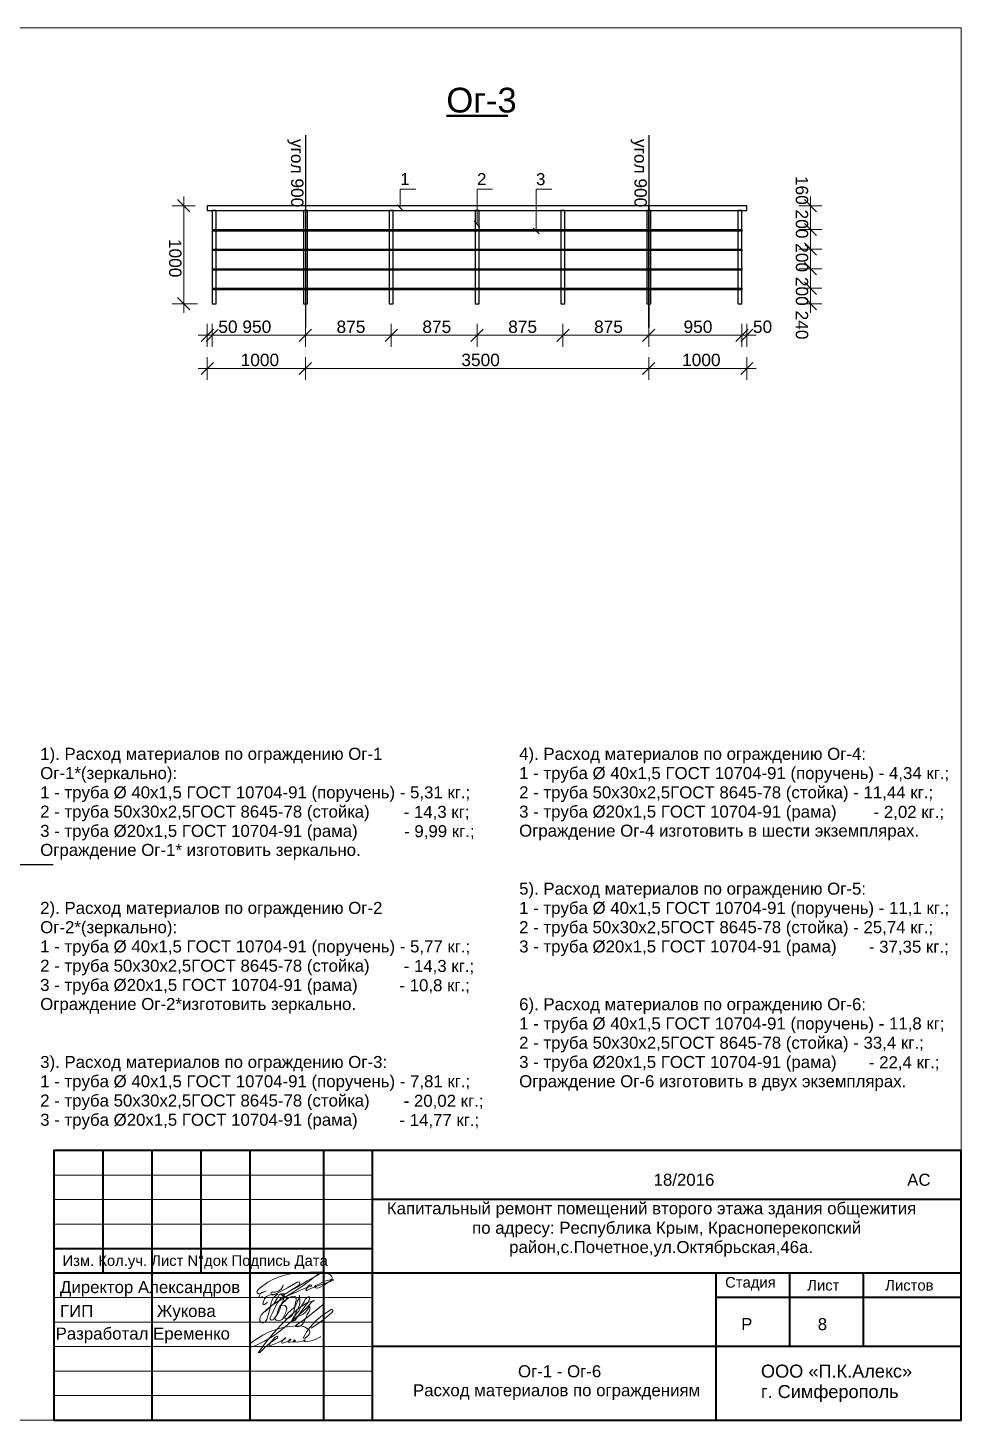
# Model space of a CAD drawing. Header units: millimetres. Extents: x 1372 to 666090, y 1285 to 31551.
# Drawn here: x 404704 to 423544, y 1990 to 30109 of the extents above; entities that cross this region are included whole.
import ezdxf

# ---------------------------------------------------------------- set-up
doc = ezdxf.new("R2010")
doc.units = ezdxf.units.MM
for name, color, linetype in [('PDF _2D-чертеж - Общий', 7, 'Continuous'), ('PDF _ar_note', 7, 'Continuous'), ('PDF _Интерьер- Перегородка', 7, 'Continuous'), ('PDF _Конструктив - Стены Несущие', 7, 'Continuous'), ('PDF _Размер - Общий', 7, 'Continuous'), ('PDF _Слой ArchiCAD', 7, 'Continuous'), ('PDF _Текст', 7, 'Continuous')]:
    doc.layers.add(name, color=color, linetype=linetype)
doc.styles.add('PDF Arial', font='arial.ttf')

msp = doc.modelspace()

# ---------------------------------------------------------------- linework, layer by layer
at = {"layer": 'PDF _2D-чертеж - Общий', "lineweight": 40}
msp.add_lwpolyline([(423543.5, 7435.7), (405226.8, 7435.7), (405226.8, 1990.3), (423543.5, 1990.3)], close=True, dxfattribs=at)
msp.add_lwpolyline([(423543.5, 7435.7), (405226.8, 7435.7), (405226.8, 1990.3), (423543.5, 1990.3)], close=True, dxfattribs=at)
for points in [[(423543.5, 7435.7), (405226.8, 7435.7)], [(405226.8, 7435.7), (405226.8, 1990.3)], [(423543.5, 7435.7), (405226.8, 7435.7)], [(405226.8, 7435.7), (405226.8, 1990.3)], [(406216.9, 7435.7), (406216.9, 4960.6)], [(407207, 7435.7), (407207, 1990.3)], [(408197.1, 7435.7), (408197.1, 4960.6)], [(409187.2, 7435.7), (409187.2, 1990.3)], [(410672.3, 7435.7), (410672.3, 1990.3)], [(411662.3, 1990.3), (411662.3, 7435.7)], [(423543.5, 1990.3), (423543.5, 7435.7)], [(423543.5, 1990.3), (423543.5, 7435.7)], [(423543.5, 6445.7), (411662.3, 6445.7)], [(405226.8, 5455.6), (411662.3, 5455.6)], [(423543.5, 4960.6), (405226.8, 4960.6)], [(418593, 4960.6), (418593, 1990.3)], [(420078.2, 4960.6), (420078.2, 3475.4)], [(421563.3, 4960.6), (421563.3, 3475.4)], [(423543.5, 4465.5), (418593, 4465.5)], [(423543.5, 3475.4), (411662.3, 3475.4)], [(405226.8, 1990.3), (423543.5, 1990.3)], [(405226.8, 1990.3), (423543.5, 1990.3)]]:
    msp.add_lwpolyline(points, dxfattribs=at)
at = {"layer": 'PDF _ar_note', "lineweight": 20}
for points in [[(409437.4, 4485.5), (409412.2, 4465.7), (409391.1, 4459.6), (409373.6, 4472.7), (409369.9, 4498.2), (409393.6, 4540.2), (409426.5, 4569.4), (409477.6, 4584), (409517.7, 4596.8), (409435.6, 4560.3), (409397.1, 4545.4), (409357.1, 4543.9), (409329.8, 4560.3), (409325.1, 4579), (409329.8, 4598.6), (409357.7, 4635.9), (409396.4, 4665.2), (409545.1, 4775.6), (409660.2, 4836.7), (409782.3, 4883.3), (409908.8, 4922.3), (410037.8, 4950.8), (410216.1, 4969), (410395.5, 4976.4), (410524.4, 4981.5), (410652.8, 4976.4), (410734.4, 4959.9), (410807.9, 4923.4), (410832.3, 4900.2), (410844.4, 4870.5), (410837.7, 4840.3), (410818.8, 4813.9), (410752.7, 4760.7), (410678.4, 4717.2), (410579.8, 4664.3), (410536.8, 4656.9), (410517.3, 4661.3), (410501.4, 4673.4), (410496.1, 4693.9), (410512.1, 4710.4), (410574.4, 4739.1), (410687.5, 4795.7), (410804.2, 4826.7), (410858.7, 4829.8), (410870.1, 4824.9), (410864.4, 4813.9), (410824.3, 4795.7), (410698.5, 4748.2), (410557.9, 4704.4), (410428.4, 4657), (410338, 4611.9), (410317.6, 4607.8), (410320.7, 4627.8), (410342.6, 4664.3), (410366.6, 4700.9), (410400.1, 4721.8), (410426.5, 4715.4), (410431.6, 4705.9), (410423.2, 4697.9), (410384.6, 4684.4), (410280.5, 4649.7), (410183.8, 4604.1), (409992.2, 4518.3), (409820.7, 4432.5), (409631.2, 4308.7), (409519.5, 4213.5), (409487.2, 4174.8), (409536, 4220.8), (409610, 4294.9), (409690.9, 4350.9), (409776.6, 4400.2), (410092.6, 4594.7), (410256.4, 4704), (410414.1, 4821.6), (410515.8, 4903.1), (410624.5, 4973.7), (410647.9, 4983.5), (410634.9, 4971.6), (410518, 4900.2), (410344.4, 4803.8), (410139.1, 4675.8), (409905.9, 4545.3), (409849.1, 4508.8), (409830.6, 4505.4), (409823.5, 4521.2), (409829.9, 4539), (409857.8, 4539), (409897.8, 4540.2), (409935.1, 4557), (410007.3, 4608.7), (410163.2, 4701.2), (410187.5, 4727.9), (410192.3, 4759.5), (410172.1, 4781), (410139.5, 4777.4), (410108.7, 4755.7), (410028.2, 4706.6), (409942.7, 4665.7), (409776.6, 4578.3), (409681.6, 4525), (409650.4, 4512.8), (409622, 4518.7), (409610.6, 4545.3), (409618.7, 4564.5), (409638.8, 4573.5), (409695.5, 4578.3), (409762.3, 4594), (409817.2, 4632.7), (409850.2, 4690.2), (409859, 4720.2)], [(409540.1, 4375.4), (409503.6, 4342.5), (409481.9, 4326.3), (409459.8, 4326.1), (409449.9, 4344.3), (409452.5, 4368.1), (409483.5, 4441.1), (409524.2, 4486.1), (409576.6, 4516), (409636.8, 4528.9), (409698.8, 4533.9), (409735.3, 4537.8), (409752.6, 4538), (409735.9, 4527.5), (409699.9, 4502.3), (409659, 4458), (409634, 4411.4), (409617.6, 4361), (409595.6, 4255.2), (409571.3, 4157), (409526.4, 4022.3), (409498.3, 3980.8), (409457.3, 3957.1), (409429.7, 3957.7), (409405.6, 3970.5), (409388.9, 3996.6), (409383.6, 4032.3), (409390.4, 4068.1), (409412.8, 4111.4), (409445.1, 4148.3), (409521.3, 4215.3), (409569.1, 4258.8), (409669.8, 4337), (409723.2, 4429.6), (409755.7, 4482.4), (409778.8, 4518.4), (409811.2, 4541.4), (409837.5, 4541.2), (409860.5, 4528.2), (409874.9, 4506.1), (409879.8, 4479.8), (409863.1, 4417.3), (409838.4, 4367.1), (409820.8, 4313.4), (409812.9, 4301.1), (409795.3, 4250.1), (409772.4, 4179.7), (409723.2, 4103.1), (409666, 4032.7), (409647.6, 4015.6), (409625.5, 4008), (409607.3, 4014.4), (409595.5, 4030.1), (409595.8, 4058.8), (409608.7, 4087.3), (409654.5, 4184.1), (409683.3, 4246.5), (409707.3, 4295), (409739, 4355.7), (409776.6, 4400.2), (409812.5, 4452.1), (409832.5, 4474.7), (409857.8, 4490.3), (409887.7, 4494.6), (409912.8, 4481.6), (409922.1, 4444.6), (409915.9, 4421), (409901.8, 4401.4), (409871, 4379.4), (409840.2, 4344.2), (409818.7, 4323.7), (409813.9, 4314.7), (409818.2, 4306.4), (409839.6, 4304.1), (409864, 4309.9), (409888.4, 4303.4), (409908.9, 4286.2), (409929.7, 4249.1), (409926.5, 4216.6), (409910.6, 4161.2), (409878.1, 4098.7), (409863.1, 4058.2), (409846, 4032.9), (409822.8, 4013.9), (409764.5, 3997.5), (409716.3, 4008.4), (409699.9, 4023), (409693.2, 4044.1), (409702.1, 4074.6), (409720, 4102.8), (409759.5, 4212.3), (409787, 4281.5), (409827.9, 4343.1), (409887.5, 4397), (409952.6, 4445), (409996.4, 4477.3), (410045.4, 4495.2), (410091.8, 4485.3), (410109.3, 4470.4), (410119.9, 4449.6), (410118.8, 4408.7), (410106.2, 4367.5), (410089.5, 4236.7), (410068.8, 4161.5), (410045.9, 4119.2), (410015.5, 4082.8), (409978.3, 4054.3), (409934.8, 4035.6), (409897.9, 4035.9), (409888.4, 4047.6), (409889.8, 4063.1), (409910.1, 4098.3), (409954.2, 4153), (410016.5, 4212.3), (410081.9, 4267.1), (410112.3, 4315.8), (410133.6, 4355.3), (410150.3, 4399.4), (410168.6, 4428.3), (410182, 4464.2), (410186.8, 4502.8), (410186.8, 4515), (410188.4, 4483), (410192.9, 4411.6), (410192.9, 4353.8), (410188.4, 4317.3), (410157.1, 4236.1), (410113.8, 4159.1), (410088, 4107.4), (410068.2, 4069.4), (410040.8, 4020.7), (410019.8, 3979), (410013.4, 3973.3), (410004.9, 3961.9), (410015.7, 3966.4), (410037.2, 3988.5), (410060.6, 4029.8), (410071.3, 4051.1), (410096.3, 4076.2), (410104.7, 4102.8), (410135.3, 4148.8), (410174.7, 4191.1), (410196, 4230.6), (410235.5, 4309.7), (410252.2, 4340.1), (410279.6, 4376.6), (410303.9, 4423.7), (410320.7, 4449.6), (410337.9, 4469.7), (410360.2, 4481.5), (410383.1, 4478.9), (410395.5, 4462.2), (410392.1, 4442), (410378.5, 4399.4), (410360.6, 4370), (410218.8, 4186.5), (410110.8, 4032.9), (410094, 4006.1), (410069.7, 3993.3), (410059.7, 3997.8), (410061.5, 4008.9), (410088, 4039.6), (410144.1, 4074.1), (410205.1, 4101.3), (410258.3, 4131.3), (410305.5, 4169.8), (410352.1, 4228.1), (410379.4, 4276.5), (410392.6, 4298.1), (410396.7, 4276.2), (410394, 4227.8), (410380, 4181.9), (410345, 4122.6), (410323.7, 4072.4), (410281.1, 3981.2), (410252.2, 3932.5), (410214.2, 3894.5), (410177.7, 3880), (410138.1, 3876.2), (410112.2, 3878.8), (410102.9, 3886.1), (410125.8, 3914), (410278.1, 4017.7), (410384.5, 4096.8), (410662.1, 4325.6)], [(410425.6, 3850.9), (410559.9, 3938.7), (410691.4, 4036.3), (410833.1, 4158.9), (410859.4, 4193), (410862, 4211.5), (410854.2, 4227.2), (410830.4, 4229), (410804.9, 4212.1), (410648.6, 4109.7), (410520.5, 3996), (410405.9, 3867), (410333.1, 3777.7), (410272.2, 3672.5), (410266.5, 3657.6), (410269.7, 3644.6), (410292.5, 3643.3), (410325.5, 3664.9), (410371.7, 3706.4), (410388.4, 3730.6), (410396.4, 3758.7), (410387.6, 3800.5), (410352.1, 3836), (410299.4, 3867.9), (410241.8, 3889.2), (410148.1, 3897.4), (410053, 3889.2), (409879.1, 3866.3), (409714.9, 3820.7), (409564.3, 3769), (409447.2, 3706.6), (409337.7, 3639.7), (409246.5, 3575.8), (409205.1, 3548.3), (409179.6, 3510.4), (409179, 3491.7), (409187.2, 3475.4), (409213.1, 3467.3), (409243.4, 3475.4), (409319.5, 3507.4), (409482.2, 3586.5), (409641.6, 3678.6), (409792.4, 3784.2), (410117.9, 4065.5), (410262.1, 4188.7), (410330.1, 4254.1), (410391.6, 4325.6), (410427.1, 4371.4), (410471.5, 4405.4), (410482, 4408.1), (410476.1, 4402.6), (410420.5, 4384.9), (410390.4, 4380.1), (410347, 4363.3), (410306.8, 4338.7), (410175.7, 4248.9), (409993.5, 4092.3), (409816.4, 3915.1), (409664.9, 3749.8), (409521.1, 3577.8), (409370.5, 3378.6), (409358.1, 3358.7), (409362.9, 3346.6), (409385.7, 3355.8), (409483.1, 3453.1), (409600.2, 3556.5), (409673.2, 3602.4), (409740.1, 3655.4), (409749.2, 3678.2), (409739, 3684.5), (409724.9, 3682.7), (409699.3, 3669.3), (409678.8, 3648.2), (409641.2, 3599.1), (409606.2, 3564.1), (409578.7, 3523.1), (409577.9, 3507), (409591, 3498.7), (409619.9, 3503.3), (409759.8, 3556.5), (409845, 3603.6), (409895.2, 3631), (409907.4, 3643.2), (409908.6, 3649.6), (409902.3, 3649.7), (409876.8, 3634.6), (409832.8, 3580.4), (409827.7, 3554.7), (409845, 3545.9), (409871.7, 3554.7), (409950.9, 3584), (410004.4, 3606.8), (410015.4, 3620.7), (410007.6, 3627.9), (409989.8, 3620.7), (409965.6, 3586.2), (409967.8, 3562.8), (409992, 3562.8), (410052.1, 3569.4), (410077.5, 3573.2), (410097.6, 3586.2), (410101.2, 3606), (410088, 3611.4), (410071.2, 3601.6), (410063.1, 3583.3), (410079.2, 3572.3), (410137.9, 3565.7), (410279.5, 3589.9), (410294.9, 3594.7), (410303.7, 3605.3), (410293.8, 3614.5), (410278, 3599.4), (410281.7, 3579.6), (410304.4, 3573.8), (410422.8, 3590.5), (410521.7, 3626), (410614.9, 3677.3)]]:
    msp.add_lwpolyline(points, dxfattribs=at)
at = {"layer": 'PDF _Интерьер- Перегородка', "lineweight": 5}
for points in [[(412221.4, 26473.6), (412221.4, 26848.6), (412536.4, 26848.6)], [(413771.3, 26142.2), (413771.3, 26848.6), (414086.3, 26848.6)], [(414962.8, 26005.5), (414962.8, 26848.6), (415277.8, 26848.6)]]:
    msp.add_lwpolyline(points, dxfattribs=at)
at = {"layer": 'PDF _Интерьер- Перегородка', "lineweight": 20}
for points in [[(412162, 26533), (412280.8, 26414.2)], [(413711.9, 26201.6), (413830.7, 26082.8)], [(414903.4, 26064.9), (415022.2, 25946.1)]]:
    msp.add_lwpolyline(points, dxfattribs=at)
at = {"layer": 'PDF _Конструктив - Стены Несущие', "lineweight": 25}
for points in [[(410306, 27943.1), (410306, 24058)], [(417236.6, 27943.1), (417236.6, 24058), (417236.6, 24536.2), (417236.6, 26516.4)], [(408424.9, 26037.2), (419117.8, 26037.2), (419117.8, 26005.5), (408424.9, 26005.5)], [(408424.9, 25641.1), (419117.8, 25641.1), (419117.8, 25609.5), (408424.9, 25609.5)], [(408424.9, 25245.1), (419117.8, 25245.1), (419117.8, 25213.4), (408424.9, 25213.4)], [(408424.9, 24849.1), (419117.8, 24849.1), (419117.8, 24817.4), (408424.9, 24817.4)], [(403478.2, 13214.5), (405217.4, 13214.5)]]:
    msp.add_lwpolyline(points, dxfattribs=at)
for points in [[(419216.8, 26516.4), (417236.6, 26516.4), (408325.8, 26516.4), (408325.8, 26417.4), (419216.8, 26417.4)], [(408504.1, 26417.4), (408424.9, 26417.4), (408424.9, 24536.2), (408504.1, 24536.2)], [(410345.6, 26417.4), (410266.4, 26417.4), (410266.4, 24536.2), (410345.6, 24536.2)], [(412078.2, 26417.4), (411999, 26417.4), (411999, 24536.2), (412078.2, 24536.2)], [(413810.9, 26417.4), (413731.7, 26417.4), (413731.7, 24536.2), (413810.9, 24536.2)], [(415543.6, 26417.4), (415464.4, 26417.4), (415464.4, 24536.2), (415543.6, 24536.2)], [(417276.2, 26417.4), (417197, 26417.4), (417197, 24536.2), (417276.2, 24536.2)], [(419117.8, 26417.4), (419038.6, 26417.4), (419038.6, 24536.2), (419117.8, 24536.2)]]:
    msp.add_lwpolyline(points, close=True, dxfattribs=at)
at = {"layer": 'PDF _Размер - Общий', "lineweight": 50}
msp.add_lwpolyline([(413151.7, 28330.7), (413883.2, 28330.7), (414074.2, 28330.7), (414391, 28330.7)], dxfattribs=at)
at = {"layer": 'PDF _Размер - Общий', "lineweight": 5}
for points in [[(408083, 26516.4), (407618.9, 26516.4)], [(407974.7, 26392.6), (407727.2, 26640.2)], [(407851, 24350.6), (407851, 24536.2), (407851, 26516.4), (407851, 26702)], [(420734, 26516.4), (420269.9, 26516.4)], [(420625.7, 26392.6), (420378.2, 26640.2)], [(420502, 24350.6), (420502, 24536.2), (420502, 24849.1), (420502, 25245.1), (420502, 25641.1), (420502, 26037.2), (420502, 26516.4), (420502, 26702)], [(420378.2, 26160.9), (420625.7, 25913.4)], [(420734, 26037.2), (420269.9, 26037.2)], [(420734, 25641.1), (420269.9, 25641.1)], [(420378.2, 25764.9), (420625.7, 25517.4)], [(420378.2, 25368.9), (420625.7, 25121.3)], [(420734, 25245.1), (420269.9, 25245.1)], [(420734, 24849.1), (420269.9, 24849.1)], [(420378.2, 24972.8), (420625.7, 24725.3)], [(408127.8, 24536.2), (407618.9, 24536.2)], [(407727.2, 24660), (407974.7, 24412.4)], [(420734, 24536.2), (420269.9, 24536.2)], [(420378.2, 24660), (420625.7, 24412.4)], [(408202.1, 23775.6), (408449.6, 24023.1)], [(408548.6, 24023.1), (408301.1, 23775.6)], [(408325.8, 24131.4), (408325.8, 23667.3)], [(408424.9, 24131.4), (408424.9, 23667.3)], [(410182.3, 23775.6), (410429.8, 24023.1)], [(410306, 24131.4), (410306, 23667.3)], [(411914.9, 23775.6), (412162.4, 24023.1)], [(412038.6, 24131.4), (412038.6, 23667.3)], [(413647.5, 23775.6), (413895, 24023.1)], [(413771.3, 24131.4), (413771.3, 23667.3)], [(415380.2, 23775.6), (415627.7, 24023.1)], [(415504, 24131.4), (415504, 23667.3)], [(417112.9, 23775.6), (417360.4, 24023.1)], [(417236.6, 24131.4), (417236.6, 23667.3)], [(418994.1, 23775.6), (419241.6, 24023.1)], [(419340.6, 24023.1), (419093.1, 23775.6)], [(419117.8, 24131.4), (419117.8, 23667.3)], [(419216.8, 24131.4), (419216.8, 23667.3)], [(419402.5, 23899.4), (419216.8, 23899.4), (419117.8, 23899.4), (417236.6, 23899.4), (415504, 23899.4), (413771.3, 23899.4), (412038.6, 23899.4), (410306, 23899.4), (408424.9, 23899.4), (408325.8, 23899.4), (408140.2, 23899.4)], [(408449.6, 23352.8), (408202.1, 23105.3)], [(408325.8, 23461.1), (408325.8, 22997)], [(410182.3, 23105.3), (410429.8, 23352.8)], [(410306, 23461.1), (410306, 22997)], [(417112.9, 23105.3), (417360.4, 23352.8)], [(417236.6, 23461.1), (417236.6, 22997)], [(419093.1, 23105.3), (419340.6, 23352.8)], [(419216.8, 23461.1), (419216.8, 22997)], [(419402.5, 23229), (419216.8, 23229), (417236.6, 23229), (410306, 23229), (408325.8, 23229), (408140.2, 23229)]]:
    msp.add_lwpolyline(points, dxfattribs=at)
at = {"layer": 'PDF _Слой ArchiCAD', "lineweight": 20}
msp.add_lwpolyline([(384434.7, 30109), (423543.5, 30109), (423543.5, 1990.3), (384434.7, 1990.3)], close=True, dxfattribs=at)
for points in [[(405226.8, 6940.8), (411662.3, 6940.8)], [(405226.8, 6445.7), (411662.3, 6445.7)], [(405226.8, 5950.7), (411662.3, 5950.7)], [(405226.8, 4465.5), (411662.3, 4465.5)], [(411662.3, 3970.5), (405226.8, 3970.5)], [(405226.8, 3475.4), (411662.3, 3475.4)], [(405226.8, 2980.4), (411662.3, 2980.4)], [(405226.8, 2485.3), (411662.3, 2485.3)]]:
    msp.add_lwpolyline(points, dxfattribs=at)

# ---------------------------------------------------------------- texts
at = {"layer": 'PDF _Текст', "attachment_point": 7, "style": 'PDF Arial'}
for s, insert, char_height in [('Ог-3', (413151.7, 28392.1), 500.28), ('1', (412221.4, 26933.5), 243), ('2', (413771.3, 26933.5), 243), ('3', (414962.9, 26929.1), 243), ('50 950', (408548.6, 23944.3), 250.14), ('875', (410934.7, 23944.3), 250.14), ('875', (412667.4, 23944.3), 250.14), ('875', (414400.1, 23944.3), 250.14), ('875', (416132.7, 23944.3), 250.14), ('950', (417939.6, 23944.3), 250.14), ('50', (419340.5, 23944.3), 250.14), ('1000', (408999.1, 23274), 250.14), ('3500', (413454.5, 23274), 250.14), ('1000', (417910, 23274), 250.14), ('1). Расход материалов по ограждению Ог-1', (404953.3, 15252.5), 242.994), ('4). Расход материалов по ограждению Ог-4:', (414621.3, 15252.5), 242.994), ('Ог-1*(зеркально):', (404953.3, 14863.5), 242.994), ('1 - труба Ø 40х1,5 ГОСТ 10704-91 (поручень) - 4,34 кг.;', (414621.3, 14863.5), 242.994), ('1 - труба Ø 40х1,5 ГОСТ 10704-91 (поручень) - 5,31 кг.;', (404953.3, 14474.6), 242.994), ('2 - труба 50х30х2,5ГОСТ 8645-78 (стойка) - 11,44 кг.;', (414621.3, 14474.6), 242.994), ('2 - труба 50х30х2,5ГОСТ 8645-78 (стойка)', (404953.3, 14085.6), 242.994), ('- 14,3 кг;', (412290.2, 14108), 242.99), ('3 - труба Ø20х1,5 ГОСТ 10704-91 (рама)', (414621.3, 14085.6), 242.994), ('- 2,02 кг.;', (421777, 14108), 242.994), ('3 - труба Ø20х1,5 ГОСТ 10704-91 (рама)', (404953.3, 13696.6), 242.994), ('- 9,99 кг.;', (412299.3, 13719), 242.994), ('Ограждение Ог-4 изготовить в шести экземплярах.', (414621.3, 13700.7), 242.994), ('Ограждение Ог-1* изготовить зеркально.', (404953.3, 13311.8), 242.994), ('5). Расход материалов по ограждению Ог-5:', (414621.3, 12529.7), 242.994), ('2). Расход материалов по ограждению Ог-2', (404953.3, 12140.8), 242.994), ('1 - труба Ø 40х1,5 ГОСТ 10704-91 (поручень) - 11,1 кг.;', (414621.3, 12140.8), 242.994), ('Ог-2*(зеркально):', (404953.3, 11751.8), 242.994), ('2 - труба 50х30х2,5ГОСТ 8645-78 (стойка) - 25,74 кг.;', (414621.3, 11751.8), 242.994), ('1 - труба Ø 40х1,5 ГОСТ 10704-91 (поручень) - 5,77 кг.;', (404953.3, 11362.8), 242.994), ('3 - труба Ø20х1,5 ГОСТ 10704-91 (рама)', (414621.3, 11362.8), 242.994), ('- 37,35 кг.;', (421682, 11385.2), 242.994), ('2 - труба 50х30х2,5ГОСТ 8645-78 (стойка)', (404953.3, 10973.8), 242.994), ('- 14,3 кг.;', (412290.2, 10996.3), 242.994), ('3 - труба Ø20х1,5 ГОСТ 10704-91 (рама)', (404953.3, 10584.9), 242.994), ('- 10,8 кг.;', (412204.2, 10607.3), 242.994), ('Ограждение Ог-2*изготовить зеркально.', (404953.3, 10200), 242.994), ('6). Расход материалов по ограждению Ог-6:', (414621.3, 10195.9), 242.994), ('1 - труба Ø 40х1,5 ГОСТ 10704-91 (поручень) - 11,8 кг;', (414621.3, 9807), 242.994), ('2 - труба 50х30х2,5ГОСТ 8645-78 (стойка) - 33,4 кг.;', (414621.3, 9418), 242.994), ('3). Расход материалов по ограждению Ог-3:', (404953.3, 9029), 242.994), ('3 - труба Ø20х1,5 ГОСТ 10704-91 (рама)', (414621.3, 9029), 242.994), ('- 22,4 кг.;', (421682, 9051.4), 242.994), ('1 - труба Ø 40х1,5 ГОСТ 10704-91 (поручень) - 7,81 кг.;', (404953.3, 8640.1), 242.994), ('Ограждение Ог-6 изготовить в двух экземплярах.', (414621.3, 8640.1), 242.994), ('2 - труба 50х30х2,5ГОСТ 8645-78 (стойка)', (404953.3, 8251.1), 242.994), ('- 20,02 кг.;', (412290.2, 8273.5), 242.994), ('3 - труба Ø20х1,5 ГОСТ 10704-91 (рама)', (404953.3, 7862.1), 242.994), ('- 14,77 кг.;', (412204.2, 7884.6), 242.994), ('18/2016', (417335.2, 6720.6), 242.99), ('АС', (422454.4, 6720.6), 242.99), ('Капитальный ремонт помещений второго этажа здания общежития', (411950.9, 6074), 242.994), ('по адресу: Республика Крым, Красноперекопский', (413672, 5681), 242.994), ('район,с.Почетное,ул.Октябрьская,46а.', (414419.9, 5292), 242.994), ('Изм. Кол.уч. Лист N°док Подпись Дата', (405403.1, 5041.8), 213.834), ('Директор Александров', (405353.2, 4482.8), 242.994), ('Стадия', (418778.9, 4604.9), 213.83), ('Лист', (420437.3, 4605.2), 213.83), ('Листов', (422011.7, 4605.2), 213.83), ('ГИП', (405353.2, 4075.3), 242.99), ('Жукова', (407307.2, 3999.9), 242.99), ('Р', (419102.7, 3808.6), 243), ('8', (420648.9, 3804.2), 243), ('Разработал Еременко', (405263.8, 3544.8), 242.994), ('Ог-1 - Ог-6', (414597.9, 2852), 242.994), ('ООО «П.К.Алекс»', (419502, 2845.6), 262.434), ('Расход материалов по ограждениям', (412478.5, 2399.9), 242.994), ('г. Симферополь', (419502, 2357.3), 262.434)]:
    msp.add_mtext(s, dxfattribs=dict(at, insert=insert, char_height=char_height))
at = {"layer": 'PDF _Текст', "char_height": 250.14, "attachment_point": 7, "rotation": 270, "style": 'PDF Arial'}
for s, insert in [('угол 900', (409941.5, 27865.6)), ('угол 900', (416872.2, 27865.6)), ('160 200 200 200 240', (420201.5, 27118.8)), ('1000', (407550.6, 25846.5))]:
    msp.add_mtext(s, dxfattribs=dict(at, insert=insert))

doc.saveas('drawing.dxf')
